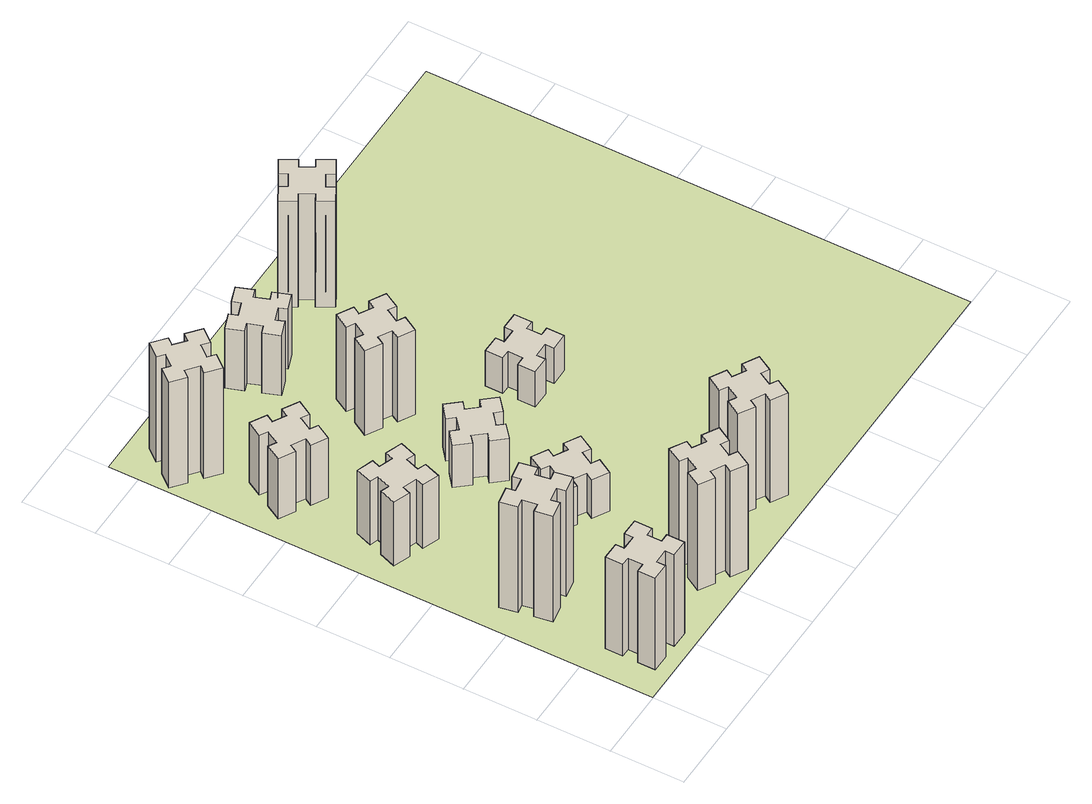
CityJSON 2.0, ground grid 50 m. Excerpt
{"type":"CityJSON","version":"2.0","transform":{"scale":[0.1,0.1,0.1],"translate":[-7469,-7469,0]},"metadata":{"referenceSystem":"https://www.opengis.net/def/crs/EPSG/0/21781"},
"CityObjects":{
"building1":{"type":"Building","attributes":{"class":"1000","function":"1000","usage":"1000","yearOfConstruction":2016,"roofType":"1000","measuredHeight":78,"storeysAboveGround":30,"storeysBelowGround":0},"geometry":[{"type":"Solid","lod":"1","boundaries":[[[[0,1,2,3,4,5,6,7,8,9,10,11,12,13,14,15,16,17,18,19]],[[17,16,20,21]],[[16,15,22,20]],[[15,14,23,22]],[[14,13,24,23]],[[13,12,25,24]],[[12,11,26,25]],[[11,10,27,26]],[[10,9,28,27]],[[9,8,29,28]],[[8,7,30,29]],[[7,6,31,30]],[[6,5,32,31]],[[5,4,33,32]],[[4,3,34,33]],[[3,2,35,34]],[[2,1,36,35]],[[1,0,37,36]],[[0,19,38,37]],[[19,18,39,38]],[[18,17,21,39]],[[24,25,26,27,28,29,30,31,32,33,34,35,36,37,38,39,21,20,22,23]]]]}]},
"building2":{"type":"Building","attributes":{"class":"1000","function":"1000","usage":"1000","yearOfConstruction":2016,"roofType":"1000","measuredHeight":90,"storeysAboveGround":30,"storeysBelowGround":0},"geometry":[{"type":"Solid","lod":"1","boundaries":[[[[40,41,42,43,44,45,46,47,48,49,50,51,52,53,54,55,56,57,58,59]],[[57,56,60,61]],[[56,55,62,60]],[[55,54,63,62]],[[54,53,64,63]],[[53,52,65,64]],[[52,51,66,65]],[[51,50,67,66]],[[50,49,68,67]],[[49,48,69,68]],[[48,47,70,69]],[[47,46,71,70]],[[46,45,72,71]],[[45,44,73,72]],[[44,43,74,73]],[[43,42,75,74]],[[42,41,76,75]],[[41,40,77,76]],[[40,59,78,77]],[[59,58,79,78]],[[58,57,61,79]],[[64,65,66,67,68,69,70,71,72,73,74,75,76,77,78,79,61,60,62,63]]]]}]},
"building3":{"type":"Building","attributes":{"class":"1000","function":"1000","usage":"1000","yearOfConstruction":2016,"roofType":"1000","measuredHeight":54,"storeysAboveGround":30,"storeysBelowGround":0},"geometry":[{"type":"Solid","lod":"1","boundaries":[[[[80,81,82,83,84,85,86,87,88,89,90,91,92,93,94,95,96,97,98,99]],[[97,96,100,101]],[[96,95,102,100]],[[95,94,103,102]],[[94,93,104,103]],[[93,92,105,104]],[[92,91,106,105]],[[91,90,107,106]],[[90,89,108,107]],[[89,88,109,108]],[[88,87,110,109]],[[87,86,111,110]],[[86,85,112,111]],[[85,84,113,112]],[[84,83,114,113]],[[83,82,115,114]],[[82,81,116,115]],[[81,80,117,116]],[[80,99,118,117]],[[99,98,119,118]],[[98,97,101,119]],[[104,105,106,107,108,109,110,111,112,113,114,115,116,117,118,119,101,100,102,103]]]]}]},
"building4":{"type":"Building","attributes":{"class":"1000","function":"1000","usage":"1000","yearOfConstruction":2016,"roofType":"1000","measuredHeight":51,"storeysAboveGround":30,"storeysBelowGround":0},"geometry":[{"type":"Solid","lod":"1","boundaries":[[[[120,121,122,123,124,125,126,127,128,129,130,131,132,133,134,135,136,137,138,139]],[[137,136,140,141]],[[136,135,142,140]],[[135,134,143,142]],[[134,133,144,143]],[[133,132,145,144]],[[132,131,146,145]],[[131,130,147,146]],[[130,129,148,147]],[[129,128,149,148]],[[128,127,150,149]],[[127,126,151,150]],[[126,125,152,151]],[[125,124,153,152]],[[124,123,154,153]],[[123,122,155,154]],[[122,121,156,155]],[[121,120,157,156]],[[120,139,158,157]],[[139,138,159,158]],[[138,137,141,159]],[[144,145,146,147,148,149,150,151,152,153,154,155,156,157,158,159,141,140,142,143]]]]}]},
"building5":{"type":"Building","attributes":{"class":"1000","function":"1000","usage":"1000","yearOfConstruction":2016,"roofType":"1000","measuredHeight":90,"storeysAboveGround":30,"storeysBelowGround":0},"geometry":[{"type":"Solid","lod":"1","boundaries":[[[[160,161,162,163,164,165,166,167,168,169,170,171,172,173,174,175,176,177,178,179]],[[177,176,180,181]],[[176,175,182,180]],[[175,174,183,182]],[[174,173,184,183]],[[173,172,185,184]],[[172,171,186,185]],[[171,170,187,186]],[[170,169,188,187]],[[169,168,189,188]],[[168,167,190,189]],[[167,166,191,190]],[[166,165,192,191]],[[165,164,193,192]],[[164,163,194,193]],[[163,162,195,194]],[[162,161,196,195]],[[161,160,197,196]],[[160,179,198,197]],[[179,178,199,198]],[[178,177,181,199]],[[184,185,186,187,188,189,190,191,192,193,194,195,196,197,198,199,181,180,182,183]]]]}]},
"building6":{"type":"Building","attributes":{"class":"1000","function":"1000","usage":"1000","yearOfConstruction":2016,"roofType":"1000","measuredHeight":90,"storeysAboveGround":30,"storeysBelowGround":0},"geometry":[{"type":"Solid","lod":"1","boundaries":[[[[200,201,202,203,204,205,206,207,208,209,210,211,212,213,214,215,216,217,218,219]],[[217,216,220,221]],[[216,215,222,220]],[[215,214,223,222]],[[214,213,224,223]],[[213,212,225,224]],[[212,211,226,225]],[[211,210,227,226]],[[210,209,228,227]],[[209,208,229,228]],[[208,207,230,229]],[[207,206,231,230]],[[206,205,232,231]],[[205,204,233,232]],[[204,203,234,233]],[[203,202,235,234]],[[202,201,236,235]],[[201,200,237,236]],[[200,219,238,237]],[[219,218,239,238]],[[218,217,221,239]],[[224,225,226,227,228,229,230,231,232,233,234,235,236,237,238,239,221,220,222,223]]]]}]},
"building7":{"type":"Building","attributes":{"class":"1000","function":"1000","usage":"1000","yearOfConstruction":2016,"roofType":"1000","measuredHeight":33,"storeysAboveGround":30,"storeysBelowGround":0},"geometry":[{"type":"Solid","lod":"1","boundaries":[[[[240,241,242,243,244,245,246,247,248,249,250,251,252,253,254,255,256,257,258,259]],[[257,256,260,261]],[[256,255,262,260]],[[255,254,263,262]],[[254,253,264,263]],[[253,252,265,264]],[[252,251,266,265]],[[251,250,267,266]],[[250,249,268,267]],[[249,248,269,268]],[[248,247,270,269]],[[247,246,271,270]],[[246,245,272,271]],[[245,244,273,272]],[[244,243,274,273]],[[243,242,275,274]],[[242,241,276,275]],[[241,240,277,276]],[[240,259,278,277]],[[259,258,279,278]],[[258,257,261,279]],[[264,265,266,267,268,269,270,271,272,273,274,275,276,277,278,279,261,260,262,263]]]]}]},
"building8":{"type":"Building","attributes":{"class":"1000","function":"1000","usage":"1000","yearOfConstruction":2016,"roofType":"1000","measuredHeight":36,"storeysAboveGround":30,"storeysBelowGround":0},"geometry":[{"type":"Solid","lod":"1","boundaries":[[[[280,281,282,283,284,285,286,287,288,289,290,291,292,293,294,295,296,297,298,299]],[[297,296,300,301]],[[296,295,302,300]],[[295,294,303,302]],[[294,293,304,303]],[[293,292,305,304]],[[292,291,306,305]],[[291,290,307,306]],[[290,289,308,307]],[[289,288,309,308]],[[288,287,310,309]],[[287,286,311,310]],[[286,285,312,311]],[[285,284,313,312]],[[284,283,314,313]],[[283,282,315,314]],[[282,281,316,315]],[[281,280,317,316]],[[280,299,318,317]],[[299,298,319,318]],[[298,297,301,319]],[[304,305,306,307,308,309,310,311,312,313,314,315,316,317,318,319,301,300,302,303]]]]}]},
"building9":{"type":"Building","attributes":{"class":"1000","function":"1000","usage":"1000","yearOfConstruction":2016,"roofType":"1000","measuredHeight":87,"storeysAboveGround":30,"storeysBelowGround":0},"geometry":[{"type":"Solid","lod":"1","boundaries":[[[[320,321,322,323,324,325,326,327,328,329,330,331,332,333,334,335,336,337,338,339]],[[337,336,340,341]],[[336,335,342,340]],[[335,334,343,342]],[[334,333,344,343]],[[333,332,345,344]],[[332,331,346,345]],[[331,330,347,346]],[[330,329,348,347]],[[329,328,349,348]],[[328,327,350,349]],[[327,326,351,350]],[[326,325,352,351]],[[325,324,353,352]],[[324,323,354,353]],[[323,322,355,354]],[[322,321,356,355]],[[321,320,357,356]],[[320,339,358,357]],[[339,338,359,358]],[[338,337,341,359]],[[344,345,346,347,348,349,350,351,352,353,354,355,356,357,358,359,341,340,342,343]]]]}]},
"building10":{"type":"Building","attributes":{"class":"1000","function":"1000","usage":"1000","yearOfConstruction":2016,"roofType":"1000","measuredHeight":72,"storeysAboveGround":30,"storeysBelowGround":0},"geometry":[{"type":"Solid","lod":"1","boundaries":[[[[360,361,362,363,364,365,366,367,368,369,370,371,372,373,374,375,376,377,378,379]],[[377,376,380,381]],[[376,375,382,380]],[[375,374,383,382]],[[374,373,384,383]],[[373,372,385,384]],[[372,371,386,385]],[[371,370,387,386]],[[370,369,388,387]],[[369,368,389,388]],[[368,367,390,389]],[[367,366,391,390]],[[366,365,392,391]],[[365,364,393,392]],[[364,363,394,393]],[[363,362,395,394]],[[362,361,396,395]],[[361,360,397,396]],[[360,379,398,397]],[[379,378,399,398]],[[378,377,381,399]],[[384,385,386,387,388,389,390,391,392,393,394,395,396,397,398,399,381,380,382,383]]]]}]},
"building11":{"type":"Building","attributes":{"class":"1000","function":"1000","usage":"1000","yearOfConstruction":2016,"roofType":"1000","measuredHeight":51,"storeysAboveGround":30,"storeysBelowGround":0},"geometry":[{"type":"Solid","lod":"1","boundaries":[[[[400,401,402,403,404,405,406,407,408,409,410,411,412,413,414,415,416,417,418,419]],[[417,416,420,421]],[[416,415,422,420]],[[415,414,423,422]],[[414,413,424,423]],[[413,412,425,424]],[[412,411,426,425]],[[411,410,427,426]],[[410,409,428,427]],[[409,408,429,428]],[[408,407,430,429]],[[407,406,431,430]],[[406,405,432,431]],[[405,404,433,432]],[[404,403,434,433]],[[403,402,435,434]],[[402,401,436,435]],[[401,400,437,436]],[[400,419,438,437]],[[419,418,439,438]],[[418,417,421,439]],[[424,425,426,427,428,429,430,431,432,433,434,435,436,437,438,439,421,420,422,423]]]]}]},
"building12":{"type":"Building","attributes":{"class":"1000","function":"1000","usage":"1000","yearOfConstruction":2016,"roofType":"1000","measuredHeight":30,"storeysAboveGround":30,"storeysBelowGround":0},"geometry":[{"type":"Solid","lod":"1","boundaries":[[[[440,441,442,443,444,445,446,447,448,449,450,451,452,453,454,455,456,457,458,459]],[[457,456,460,461]],[[456,455,462,460]],[[455,454,463,462]],[[454,453,464,463]],[[453,452,465,464]],[[452,451,466,465]],[[451,450,467,466]],[[450,449,468,467]],[[449,448,469,468]],[[448,447,470,469]],[[447,446,471,470]],[[446,445,472,471]],[[445,444,473,472]],[[444,443,474,473]],[[443,442,475,474]],[[442,441,476,475]],[[441,440,477,476]],[[440,459,478,477]],[[459,458,479,478]],[[458,457,461,479]],[[464,465,466,467,468,469,470,471,472,473,474,475,476,477,478,479,461,460,462,463]]]]}]},
"building13":{"type":"Building","attributes":{"class":"1000","function":"1000","usage":"1000","yearOfConstruction":2016,"roofType":"1000","measuredHeight":90,"storeysAboveGround":30,"storeysBelowGround":0},"geometry":[{"type":"Solid","lod":"1","boundaries":[[[[480,481,482,483,484,485,486,487,488,489,490,491,492,493,494,495,496,497,498,499]],[[497,496,500,501]],[[496,495,502,500]],[[495,494,503,502]],[[494,493,504,503]],[[493,492,505,504]],[[492,491,506,505]],[[491,490,507,506]],[[490,489,508,507]],[[489,488,509,508]],[[488,487,510,509]],[[487,486,511,510]],[[486,485,512,511]],[[485,484,513,512]],[[484,483,514,513]],[[483,482,515,514]],[[482,481,516,515]],[[481,480,517,516]],[[480,499,518,517]],[[499,498,519,518]],[[498,497,501,519]],[[504,505,506,507,508,509,510,511,512,513,514,515,516,517,518,519,501,500,502,503]]]]}]},
"landuse1":{"type":"LandUse","attributes":{"name":"plot1","function":"1010"},"geometry":[{"type":"MultiSurface","lod":"1","boundaries":[[[520,521,522,523]]]}]}
},
"vertices":[
[265,325,0],[265,225,0],[205,225,0],[205,105,0],[325,105,0],[325,165,0],[425,165,0],[425,105,0],[545,105,0],[545,225,0],[485,225,0],[485,325,0],[545,325,0],[545,445,0],[425,445,0],[425,385,0],[325,385,0],[325,445,0],[205,445,0],[205,325,0],[325,385,780],[325,445,780],[425,385,780],[425,445,780],[545,445,780],[545,325,780],[485,325,780],[485,225,780],[545,225,780],[545,105,780],[425,105,780],[425,165,780],[325,165,780],[325,105,780],[205,105,780],[205,225,780],[265,225,780],[265,325,780],[205,325,780],[205,445,780],
[258,1045,0],[276,947,0],[217,937,0],[237,818,0],[356,839,0],[345,898,0],[444,916,0],[454,857,0],[572,877,0],[551,996,0],[492,985,0],[475,1084,0],[534,1094,0],[513,1212,0],[395,1191,0],[405,1132,0],[307,1115,0],[297,1174,0],[178,1153,0],[199,1035,0],[307,1115,900],[297,1174,900],[405,1132,900],[395,1191,900],[513,1212,900],[534,1094,900],[475,1084,900],[492,985,900],[551,996,900],[572,877,900],[454,857,900],[444,916,900],[345,898,900],[356,839,900],[237,818,900],[217,937,900],[276,947,900],[258,1045,900],[199,1035,900],[178,1153,900],
[291,1869,0],[385,1835,0],[364,1779,0],[477,1737,0],[518,1850,0],[462,1871,0],[496,1965,0],[552,1944,0],[593,2057,0],[480,2098,0],[460,2042,0],[366,2076,0],[387,2132,0],[274,2173,0],[233,2060,0],[289,2040,0],[255,1946,0],[199,1967,0],[157,1854,0],[270,1813,0],[255,1946,540],[199,1967,540],[289,2040,540],[233,2060,540],[274,2173,540],[387,2132,540],[366,2076,540],[460,2042,540],[480,2098,540],[593,2057,540],[552,1944,540],[496,1965,540],[462,1871,540],[518,1850,540],[477,1737,540],[364,1779,540],[385,1835,540],[291,1869,540],[270,1813,540],[157,1854,540],
[446,2597,0],[496,2684,0],[548,2654,0],[608,2758,0],[504,2818,0],[474,2766,0],[387,2816,0],[417,2868,0],[313,2928,0],[253,2824,0],[305,2794,0],[255,2707,0],[203,2737,0],[143,2633,0],[247,2573,0],[277,2625,0],[364,2575,0],[334,2523,0],[438,2463,0],[498,2567,0],[364,2575,510],[334,2523,510],[277,2625,510],[247,2573,510],[143,2633,510],[203,2737,510],[255,2707,510],[305,2794,510],[253,2824,510],[313,2928,510],[417,2868,510],[387,2816,510],[474,2766,510],[504,2818,510],[608,2758,510],[548,2654,510],[496,2684,510],[446,2597,510],[498,2567,510],[438,2463,510],
[1214,346,0],[1127,396,0],[1157,448,0],[1053,508,0],[993,404,0],[1045,374,0],[995,287,0],[943,317,0],[883,213,0],[987,153,0],[1017,205,0],[1104,155,0],[1074,103,0],[1178,43,0],[1238,147,0],[1186,177,0],[1236,264,0],[1288,234,0],[1348,338,0],[1244,398,0],[1236,264,900],[1288,234,900],[1186,177,900],[1238,147,900],[1178,43,900],[1074,103,900],[1104,155,900],[1017,205,900],[987,153,900],[883,213,900],[943,317,900],[995,287,900],[1045,374,900],[993,404,900],[1053,508,900],[1157,448,900],[1127,396,900],[1214,346,900],[1244,398,900],[1348,338,900],
[384,3387,0],[308,3452,0],[346,3498,0],[254,3575,0],[177,3483,0],[223,3444,0],[159,3368,0],[113,3406,0],[36,3314,0],[128,3237,0],[166,3283,0],[243,3219,0],[204,3173,0],[296,3096,0],[373,3188,0],[327,3226,0],[392,3303,0],[438,3264,0],[515,3356,0],[423,3433,0],[392,3303,900],[438,3264,900],[327,3226,900],[373,3188,900],[296,3096,900],[204,3173,900],[243,3219,900],[166,3283,900],[128,3237,900],[36,3314,900],[113,3406,900],[159,3368,900],[223,3444,900],[177,3483,900],[254,3575,900],[346,3498,900],[308,3452,900],[384,3387,900],[423,3433,900],[515,3356,900],
[1186,1117,0],[1236,1204,0],[1288,1174,0],[1348,1278,0],[1244,1338,0],[1214,1286,0],[1127,1336,0],[1157,1388,0],[1053,1448,0],[993,1344,0],[1045,1314,0],[995,1227,0],[943,1257,0],[883,1153,0],[987,1093,0],[1017,1145,0],[1104,1095,0],[1074,1043,0],[1178,983,0],[1238,1087,0],[1104,1095,330],[1074,1043,330],[1017,1145,330],[987,1093,330],[883,1153,330],[943,1257,330],[995,1227,330],[1045,1314,330],[993,1344,330],[1053,1448,330],[1157,1388,330],[1127,1336,330],[1214,1286,330],[1244,1338,330],[1348,1278,330],[1288,1174,330],[1236,1204,330],[1186,1117,330],[1238,1087,330],[1178,983,330],
[1083,1972,0],[1006,1907,0],[968,1953,0],[876,1876,0],[953,1784,0],[999,1823,0],[1063,1746,0],[1017,1708,0],[1094,1616,0],[1186,1693,0],[1148,1739,0],[1224,1803,0],[1263,1757,0],[1355,1834,0],[1278,1926,0],[1232,1888,0],[1167,1964,0],[1213,2003,0],[1136,2095,0],[1044,2018,0],[1167,1964,360],[1213,2003,360],[1232,1888,360],[1278,1926,360],[1355,1834,360],[1263,1757,360],[1224,1803,360],[1148,1739,360],[1186,1693,360],[1094,1616,360],[1017,1708,360],[1063,1746,360],[999,1823,360],[953,1784,360],[876,1876,360],[968,1953,360],[1006,1907,360],[1083,1972,360],[1044,2018,360],[1136,2095,360],
[1657,305,0],[1744,255,0],[1714,203,0],[1818,143,0],[1878,247,0],[1826,277,0],[1876,364,0],[1928,334,0],[1988,438,0],[1884,498,0],[1854,446,0],[1767,496,0],[1797,548,0],[1693,608,0],[1633,504,0],[1685,474,0],[1635,387,0],[1583,417,0],[1523,313,0],[1627,253,0],[1635,387,870],[1583,417,870],[1685,474,870],[1633,504,870],[1693,608,870],[1797,548,870],[1767,496,870],[1854,446,870],[1884,498,870],[1988,438,870],[1928,334,870],[1876,364,870],[1826,277,870],[1878,247,870],[1818,143,870],[1714,203,870],[1744,255,870],[1657,305,870],[1627,253,870],[1523,313,870],
[1314,2666,0],[1227,2716,0],[1257,2768,0],[1153,2828,0],[1093,2724,0],[1145,2694,0],[1095,2607,0],[1043,2637,0],[983,2533,0],[1087,2473,0],[1117,2525,0],[1204,2475,0],[1174,2423,0],[1278,2363,0],[1338,2467,0],[1286,2497,0],[1336,2584,0],[1388,2554,0],[1448,2658,0],[1344,2718,0],[1336,2584,720],[1388,2554,720],[1286,2497,720],[1338,2467,720],[1278,2363,720],[1174,2423,720],[1204,2475,720],[1117,2525,720],[1087,2473,720],[983,2533,720],[1043,2637,720],[1095,2607,720],[1145,2694,720],[1093,2724,720],[1153,2828,720],[1257,2768,720],[1227,2716,720],[1314,2666,720],[1344,2718,720],[1448,2658,720],
[1125,3456,0],[1031,3422,0],[1010,3478,0],[897,3437,0],[939,3324,0],[995,3345,0],[1029,3251,0],[973,3230,0],[1014,3117,0],[1127,3159,0],[1106,3215,0],[1200,3249,0],[1220,3193,0],[1333,3234,0],[1292,3347,0],[1236,3326,0],[1202,3420,0],[1258,3440,0],[1217,3553,0],[1104,3512,0],[1202,3420,510],[1258,3440,510],[1236,3326,510],[1292,3347,510],[1333,3234,510],[1220,3193,510],[1200,3249,510],[1106,3215,510],[1127,3159,510],[1014,3117,510],[973,3230,510],[1029,3251,510],[995,3345,510],[939,3324,510],[897,3437,510],[1010,3478,510],[1031,3422,510],[1125,3456,510],[1104,3512,510],[1217,3553,510],
[1905,2065,0],[1805,2065,0],[1805,2125,0],[1685,2125,0],[1685,2005,0],[1745,2005,0],[1745,1905,0],[1685,1905,0],[1685,1785,0],[1805,1785,0],[1805,1845,0],[1905,1845,0],[1905,1785,0],[2025,1785,0],[2025,1905,0],[1965,1905,0],[1965,2005,0],[2025,2005,0],[2025,2125,0],[1905,2125,0],[1965,2005,300],[2025,2005,300],[1965,1905,300],[2025,1905,300],[2025,1785,300],[1905,1785,300],[1905,1845,300],[1805,1845,300],[1805,1785,300],[1685,1785,300],[1685,1905,300],[1745,1905,300],[1745,2005,300],[1685,2005,300],[1685,2125,300],[1805,2125,300],[1805,2065,300],[1905,2065,300],[1905,2125,300],[2025,2125,300],
[1844,3556,0],[1757,3506,0],[1727,3558,0],[1623,3498,0],[1683,3394,0],[1735,3424,0],[1785,3337,0],[1733,3307,0],[1793,3203,0],[1897,3263,0],[1867,3315,0],[1954,3365,0],[1984,3313,0],[2088,3373,0],[2028,3477,0],[1976,3447,0],[1926,3534,0],[1978,3564,0],[1918,3668,0],[1814,3608,0],[1926,3534,900],[1978,3564,900],[1976,3447,900],[2028,3477,900],[2088,3373,900],[1984,3313,900],[1954,3365,900],[1867,3315,900],[1897,3263,900],[1793,3203,900],[1733,3307,900],[1785,3337,900],[1735,3424,900],[1683,3394,900],[1623,3498,900],[1727,3558,900],[1757,3506,900],[1844,3556,900],[1814,3608,900],[1918,3668,900],
[5,3705,0],[3705,3705,0],[3705,5,0],[5,5,0]
]}
